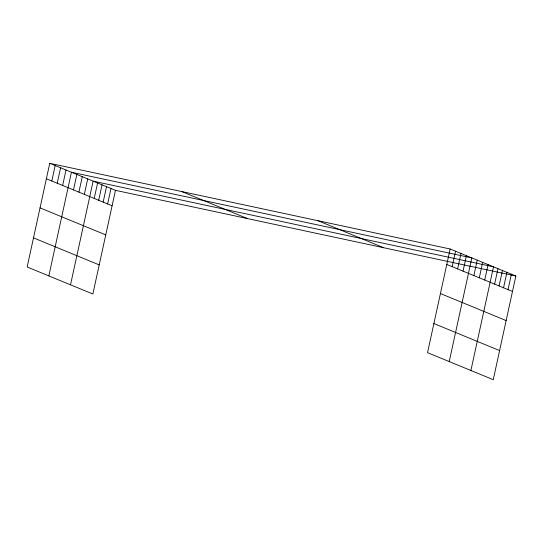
<?xml version="1.0" encoding="UTF-8"?>
<svg xmlns="http://www.w3.org/2000/svg" width="543" height="543" viewBox="0 0 543 543"><rect width="100%" height="100%" fill="white"/><g stroke="black" fill="none" stroke-linecap="round" stroke-linejoin="round"><path stroke-width="0.81" d="M49.752 163.314L27.15 266.986L92.86 294.007L115.462 190.335L49.752 163.314L450.14 248.993L515.85 276.014L493.248 379.686L427.538 352.665L450.14 248.993M51.809 180.989L55.176 165.547M57.225 183.215L60.599 167.773M62.649 185.448L66.015 170.007M48.836 275.905L71.438 172.233L471.826 257.911L449.224 361.584M73.488 189.907L76.862 174.459M78.911 192.134L82.278 176.692M84.335 194.36L87.701 178.918M70.515 284.817L93.124 181.152L493.506 266.83L470.903 370.496M94.224 198.433L97.591 182.984M98.69 200.265L102.057 184.824M103.156 202.105L106.523 186.663M107.629 203.944L110.996 188.496M452.197 266.667L455.563 251.226M457.613 268.894L460.98 253.452M463.036 271.127L466.403 255.685M473.876 275.586L477.243 260.138M479.299 277.812L482.666 262.371M484.723 280.039L488.089 264.597M494.612 284.111L497.979 268.663M499.078 285.944L502.445 270.502M503.544 287.783L506.911 272.342M508.017 289.623L511.384 274.174M115.462 190.335L515.85 276.014M446.774 264.441L512.483 291.455M318.015 220.723L383.725 247.737M440.427 293.553L506.137 320.574M181.885 191.591L247.588 218.612M433.884 323.547L499.594 350.568M46.386 178.762L112.096 205.777M40.039 207.874L105.749 234.895M33.496 237.868L99.206 264.889"/></g></svg>
